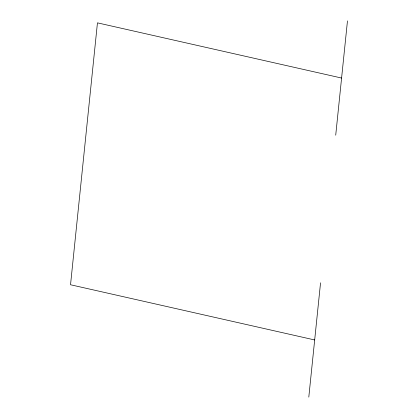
<?xml version="1.0" encoding="UTF-8"?>
<svg xmlns="http://www.w3.org/2000/svg" width="418" height="418" viewBox="0 0 418 418"><rect width="100%" height="100%" fill="white"/><g stroke="black" fill="none" stroke-linecap="round" stroke-linejoin="round"><path stroke-width="0.63" d="M308.803 397.1L320.549 282.814M335.717 135.186L347.468 20.9M341.59 78.046L97.451 22.849L70.532 284.757L314.676 339.954"/></g></svg>
